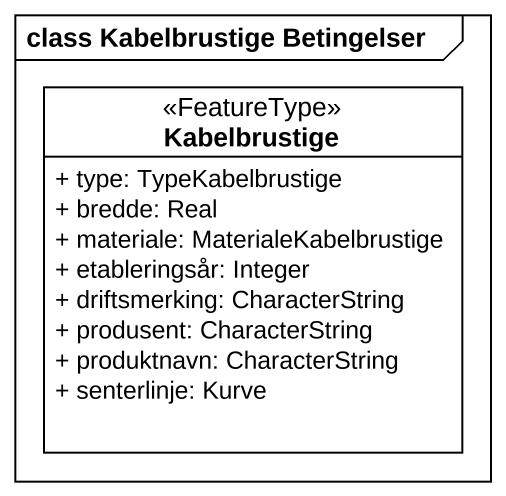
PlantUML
@startuml
mainframe class Kabelbrustige Betingelser
hide circle
hide empty members
skinparam classAttributeIconSize 0
class Kabelbrustige <<FeatureType>> {
  + type: TypeKabelbrustige
  + bredde: Real
  + materiale: MaterialeKabelbrustige
  + etableringsår: Integer
  + driftsmerking: CharacterString
  + produsent: CharacterString
  + produktnavn: CharacterString
  + senterlinje: Kurve
}
@enduml
